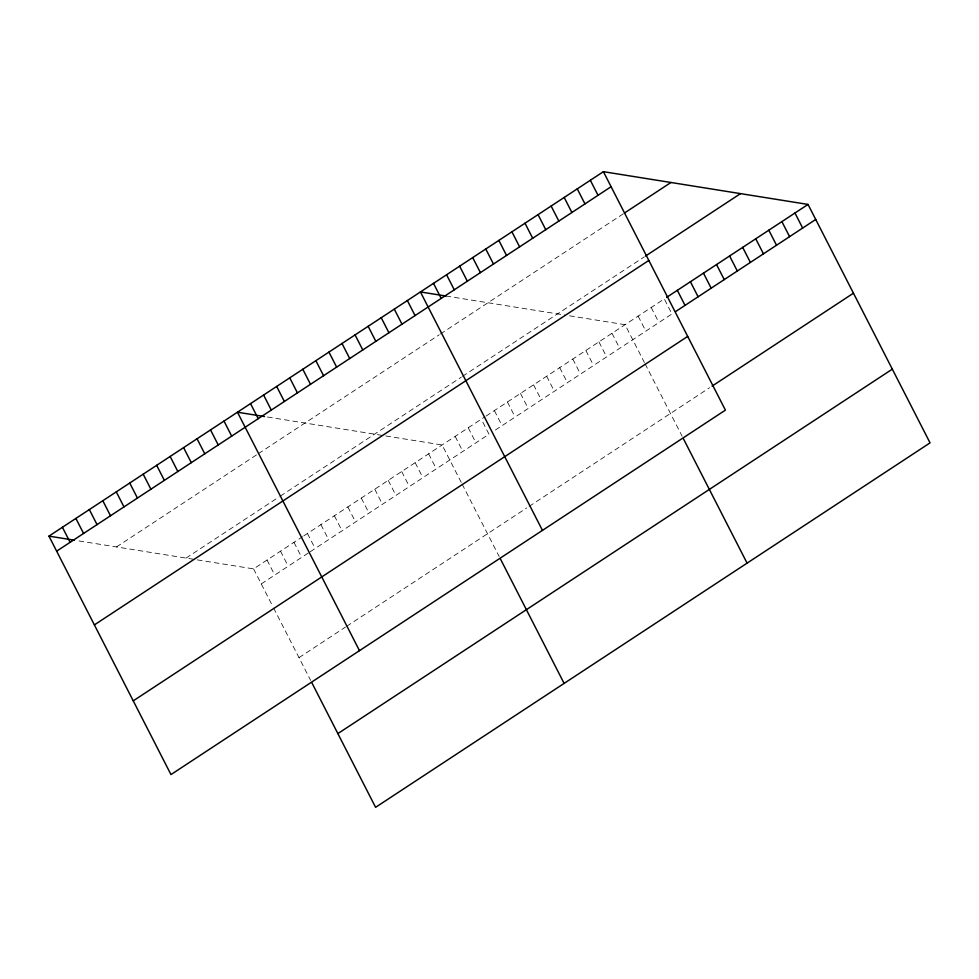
<?xml version="1.0" encoding="UTF-8"?>
<svg xmlns="http://www.w3.org/2000/svg" width="979" height="979" viewBox="0 0 979 979"><rect width="100%" height="100%" fill="white"/><g stroke="black" fill="none" stroke-linecap="round" stroke-linejoin="round"><path stroke-width="0.73" stroke-dasharray="4.89 3.67" d="M116.477 546.943L257.257 454.403M258.48 453.595L439.253 334.769M440.44 333.998L623.403 213.728M186.047 558.079L279.088 496.916M280.312 496.12L461.293 377.148M462.492 376.364L644.268 256.877M78.956 540.934L253.585 568.885L302.548 536.7M303.771 535.892L484.862 416.858M486.049 416.075L664.276 298.925L671.961 313.965L494.933 430.332M261.271 583.925L309.021 552.535M310.245 551.728L488.998 434.235L481.301 419.196M298.999 657.643L345.514 627.062M346.737 626.266L526.726 507.954M529.101 506.4L709.689 387.684M445.947 296.025L565.042 315.091M569.545 315.813L625.067 324.698L644.415 362.524M267.475 417.017L442.092 444.968L461.452 482.794M651.206 307.516L658.891 322.556M638.137 316.107L645.834 331.147M645.1 363.858L682.143 436.242M611.997 333.288L619.695 348.328M598.928 341.879L606.625 356.919M585.858 350.47L593.555 365.51M572.788 359.06L580.486 374.1M559.719 367.651L567.416 382.691M546.649 376.242L554.347 391.282M533.579 384.833L541.277 399.873M520.51 393.423L528.207 408.463M507.44 402.014L515.138 417.054M494.371 410.605L502.068 425.645M468.231 427.786L475.929 442.826M455.162 436.377L462.859 451.417M462.137 484.128L499.18 556.513M428.631 453.815L436.328 468.855M415.157 462.663L422.855 477.703M401.696 471.523L409.393 486.563M388.235 480.371L395.932 495.411M374.761 489.219L382.459 504.258M361.3 498.078L368.997 513.106M347.839 506.926L355.536 521.966M334.365 515.774L342.063 530.814M320.904 524.622L328.601 539.662M307.443 533.482L315.14 548.509M293.981 542.329L301.667 557.369M280.508 551.177L288.205 566.217M267.047 560.025L274.744 575.065M253.585 568.885L272.933 606.711M273.618 608.045L310.661 680.429"/><path stroke-width="1.47" d="M603.407 171.68L725.415 410.115L170.97 774.573L48.95 536.125L603.407 171.68L808.03 204.427L930.05 442.875L375.593 807.32L311.958 682.963M56.647 551.165L611.104 186.72M624.59 212.945L670.933 182.486M645.455 256.094L740.503 193.622M94.376 624.896L648.82 260.438M666.65 297.359L808.03 204.427M675.534 311.616L815.727 219.467M133.242 700.854L687.699 336.397M712.063 386.13L853.455 293.186M337.865 733.601L892.322 369.144M445.947 296.025L420.432 291.95L542.452 530.385M264.477 416.54L237.469 412.22L359.477 650.656M48.95 536.125L74.465 540.212M794.96 213.018L802.658 228.058M781.891 221.609L789.588 236.649M768.821 230.2L776.518 245.239M755.751 238.79L763.449 253.83M742.682 247.381L750.379 262.421M729.612 255.972L737.309 271.012M716.542 264.563L724.24 279.602M703.485 273.153L711.17 288.193M690.415 281.744L698.1 296.784M677.346 290.335L685.031 305.375M590.337 180.271L598.034 195.31M577.267 188.861L584.965 203.901M564.198 197.452L571.895 212.492M683.44 438.776L747.075 563.145M551.128 206.043L558.825 221.083M538.058 214.634L545.756 229.673M524.989 223.224L532.686 238.264M511.919 231.815L519.616 246.855M498.849 240.406L506.547 255.446M485.78 248.996L493.477 264.036M472.71 257.587L480.408 272.627M459.64 266.178L467.338 281.218M446.571 274.769L454.268 289.808M433.501 283.359L441.199 298.399M407.362 300.541L415.059 315.581M394.292 309.131L401.99 324.171M381.223 317.722L388.92 332.762M500.477 559.046L564.112 683.403M368.153 326.313L375.85 341.353M355.083 334.904L362.781 349.944M342.014 343.494L349.711 358.534M328.944 352.085L336.641 367.125M315.874 360.676L323.572 375.716M302.805 369.267L310.502 384.306M289.747 377.857L297.432 392.897M276.678 386.448L284.363 401.488M263.608 395.039L271.293 410.079M250.538 403.629L258.223 418.669M223.995 421.068L231.693 436.108M210.534 429.916L218.231 444.955M197.073 438.763L204.758 453.803M183.599 447.623L191.297 462.663M170.138 456.471L177.835 471.511M156.677 465.319L164.362 480.359M143.203 474.179L150.901 489.206M129.742 483.026L137.439 498.066M116.281 491.874L123.966 506.914M102.807 500.722L110.505 515.762M89.346 509.582L97.043 524.609M75.885 518.429L83.582 533.469M62.411 527.277L70.109 542.317"/></g></svg>
